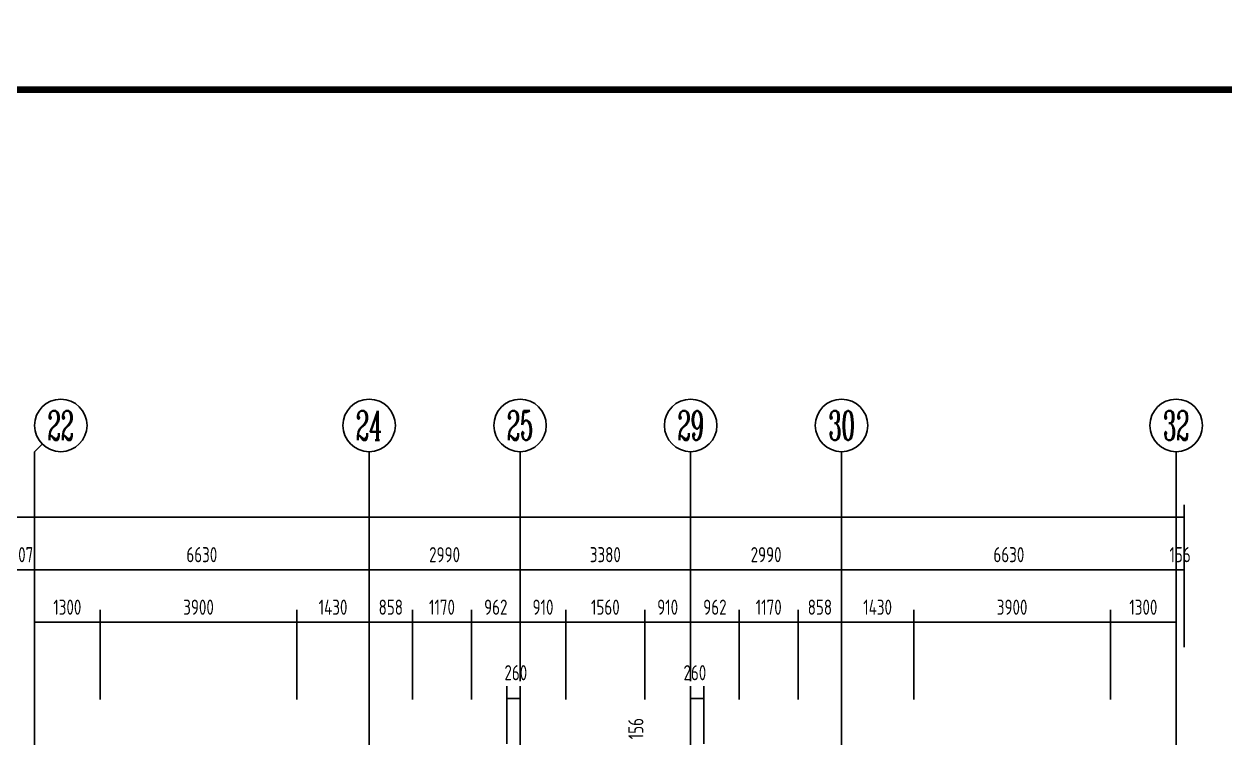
# Model space of a CAD drawing. Extents: x -726032 to 135930, y -151624 to 587044.
# Drawn here: x -339008 to -315213, y 485956 to 500099 of the extents above; entities that cross this region are included whole.
import ezdxf
from ezdxf.enums import TextEntityAlignment as Align

# ---------------------------------------------------------------- set-up
doc = ezdxf.new("R2010")
doc.units = 0
doc.header["$LTSCALE"] = 1000
doc.header["$MEASUREMENT"] = 0
doc.linetypes.add('DOTE', pattern=[2.42, 2, -0.2, 0.02, -0.2])
doc.layers.get('0').update_dxf_attribs({"linetype": 'CONTINUOUS'})
doc.layers.get('DEFPOINTS').update_dxf_attribs({"color": 1, "linetype": 'CONTINUOUS'})
for name, color, linetype in [('AXIS', 245, 'CONTINUOUS'), ('AXIS_TEXT', 7, 'CONTINUOUS'), ('DOTE', 8, 'DOTE'), ('PUB_DIM', 245, 'CONTINUOUS'), ('PUB_TITLE', 1, 'CONTINUOUS')]:
    doc.layers.add(name, color=color, linetype=linetype)
doc.styles.add('COMPLEX', font='COMPLEX')
doc.styles.add('DIM_FONT', font='isocp.shx', dxfattribs={"width": 0.8})
doc.dimstyles.new('AXIS', dxfattribs={"dimtxt": 300, "dimasz": 1, "dimexe": 250, "dimexo": 300, "dimgap": 150, "dimtad": 1, "dimdec": 0, "dimzin": 0, "dimdsep": 46, "dimtxsty": 'DIM_FONT', "dimcen": 0.09, "dimse1": 1, "dimse2": 1, "dimclrt": 142, "dimadec": 0, "dimazin": 0, "dimtfac": 1, "dimtdec": 0, "dimtix": 1, "dimtmove": 2, "dimatfit": 3, "dimfxl": 1, "dimtolj": 1, "dimtzin": 0, "dimarcsym": 0})
doc.dimstyles.new('DIMA', dxfattribs={"dimtxt": 300, "dimasz": 1, "dimexe": 250, "dimexo": 300, "dimgap": 150, "dimtad": 1, "dimdec": 0, "dimzin": 0, "dimdsep": 46, "dimtxsty": 'DIM_FONT', "dimcen": 0.09, "dimse1": 1, "dimclrt": 142, "dimadec": 0, "dimazin": 0, "dimtfac": 1, "dimtdec": 0, "dimtix": 1, "dimtmove": 2, "dimatfit": 3, "dimfxl": 1, "dimtolj": 1, "dimtzin": 0, "dimarcsym": 0})
doc.dimstyles.new('DIMB', dxfattribs={"dimtxt": 300, "dimasz": 1, "dimexe": 250, "dimexo": 300, "dimgap": 150, "dimtad": 1, "dimdec": 0, "dimzin": 0, "dimdsep": 46, "dimtxsty": 'DIM_FONT', "dimcen": 0.09, "dimse2": 1, "dimclrt": 142, "dimadec": 0, "dimazin": 0, "dimtfac": 1, "dimtdec": 0, "dimtix": 1, "dimtmove": 2, "dimatfit": 3, "dimfxl": 1, "dimtolj": 1, "dimtzin": 0, "dimarcsym": 0})
doc.dimstyles.new('DIMN', dxfattribs={"dimtxt": 300, "dimasz": 1, "dimexe": 250, "dimexo": 300, "dimgap": 150, "dimtad": 1, "dimdec": 0, "dimzin": 0, "dimdsep": 46, "dimtxsty": 'DIM_FONT', "dimcen": 0.09, "dimclrt": 142, "dimadec": 0, "dimazin": 0, "dimtfac": 1, "dimtdec": 0, "dimtix": 1, "dimtmove": 2, "dimatfit": 3, "dimfxl": 1, "dimtolj": 1, "dimtzin": 0, "dimarcsym": 0})

# ---------------------------------------------------------------- blocks, each defined once
blk = doc.blocks.new('*D500')
at = {"layer": 'DEFPOINTS', "color": 0, "transparency": 16777216}
for p in [(-324838, 488247), (-324838, 486416), (-323668, 486416)]:
    blk.add_point(p, dxfattribs=at)
at = {"layer": 'PUB_DIM', "color": 0, "lineweight": -2, "transparency": 16777216}
for p, q in [((-324838, 486716), (-324838, 488497)), ((-323668, 486716), (-323668, 488497)), ((-323669, 488247), (-324837, 488247))]:
    blk.add_line(p, q, dxfattribs=at)
at = {"layer": 'PUB_DIM', "color": 0, "transparency": 16777216}
for points in [[(-324837, 488248), (-324837, 488247), (-324838, 488247)], [(-323669, 488248), (-323669, 488247), (-323668, 488247)]]:
    blk.add_solid(points, dxfattribs=at)
at = {"layer": 'PUB_DIM', "color": 142, "transparency": 16777216, "insert": (-324253, 488547), "char_height": 300, "attachment_point": 5, "style": 'DIM_FONT'}
blk.add_mtext('\\A1;1170', dxfattribs=at)
blk = doc.blocks.new('*D3174')
at = {"layer": 'AXIS', "color": 0, "lineweight": -2, "transparency": 16777216}
blk.add_line((-322811, 489287), (-325799, 489287), dxfattribs=at)
at = {"layer": 'AXIS', "color": 0, "transparency": 16777216}
for points in [[(-325799, 489288), (-325799, 489287), (-325800, 489287)], [(-322811, 489288), (-322811, 489287), (-322810, 489287)]]:
    blk.add_solid(points, dxfattribs=at)
at = {"layer": 'DEFPOINTS', "color": 0, "transparency": 16777216}
for p in [(-325800, 489287), (-325800, 487456), (-322810, 487456)]:
    blk.add_point(p, dxfattribs=at)
at = {"layer": 'AXIS', "color": 142, "transparency": 16777216, "insert": (-324305, 489587), "char_height": 300, "attachment_point": 5, "style": 'DIM_FONT'}
blk.add_mtext('\\A1;2990', dxfattribs=at)
blk = doc.blocks.new('*D505')
at = {"layer": 'AXIS', "color": 0, "lineweight": -2, "transparency": 16777216}
for p, q in [((-384703, 487756), (-384703, 490577)), ((-316024, 487756), (-316024, 490577)), ((-316025, 490327), (-384702, 490327))]:
    blk.add_line(p, q, dxfattribs=at)
at = {"layer": 'AXIS', "color": 0, "transparency": 16777216}
for points in [[(-384702, 490328), (-384702, 490327), (-384703, 490327)], [(-316025, 490328), (-316025, 490327), (-316024, 490327)]]:
    blk.add_solid(points, dxfattribs=at)
at = {"layer": 'DEFPOINTS', "color": 0, "transparency": 16777216}
for p in [(-384703, 490327), (-384703, 487456), (-316024, 487456)]:
    blk.add_point(p, dxfattribs=at)
at = {"layer": 'AXIS', "color": 142, "transparency": 16777216, "insert": (-350363, 490627), "char_height": 300, "attachment_point": 5, "style": 'DIM_FONT'}
blk.add_mtext('\\A1;68679', dxfattribs=at)
blk = doc.blocks.new('*D690')
at = {"layer": 'DEFPOINTS', "color": 0, "transparency": 16777216}
for p in [(-337500, 488247), (-337500, 486416), (-333600, 486416)]:
    blk.add_point(p, dxfattribs=at)
at = {"layer": 'PUB_DIM', "color": 0, "lineweight": -2, "transparency": 16777216}
for p, q in [((-337500, 486716), (-337500, 488497)), ((-333600, 486716), (-333600, 488497)), ((-333601, 488247), (-337499, 488247))]:
    blk.add_line(p, q, dxfattribs=at)
at = {"layer": 'PUB_DIM', "color": 0, "transparency": 16777216}
for points in [[(-337499, 488248), (-337499, 488247), (-337500, 488247)], [(-333601, 488248), (-333601, 488247), (-333600, 488247)]]:
    blk.add_solid(points, dxfattribs=at)
at = {"layer": 'PUB_DIM', "color": 142, "transparency": 16777216, "insert": (-335550, 488547), "char_height": 300, "attachment_point": 5, "style": 'DIM_FONT'}
blk.add_mtext('\\A1;3900', dxfattribs=at)
blk = doc.blocks.new('*D3227')
at = {"layer": 'AXIS', "color": 0, "lineweight": -2, "transparency": 16777216}
blk.add_line((-332171, 489287), (-338799, 489287), dxfattribs=at)
at = {"layer": 'AXIS', "color": 0, "transparency": 16777216}
for points in [[(-338799, 489288), (-338799, 489287), (-338800, 489287)], [(-332171, 489288), (-332171, 489287), (-332170, 489287)]]:
    blk.add_solid(points, dxfattribs=at)
at = {"layer": 'DEFPOINTS', "color": 0, "transparency": 16777216}
for p in [(-338800, 489287), (-338800, 487456), (-332170, 487456)]:
    blk.add_point(p, dxfattribs=at)
at = {"layer": 'AXIS', "color": 142, "transparency": 16777216, "insert": (-335485, 489587), "char_height": 300, "attachment_point": 5, "style": 'DIM_FONT'}
blk.add_mtext('\\A1;6630', dxfattribs=at)
blk = doc.blocks.new('_AXISO2')
blk.add_line((0.354, 0.146), (0.5, 0))
blk.add_circle((0, 0.5), 0.5)
at = {"layer": 'AXIS_TEXT', "style": 'COMPLEX', "width": 1.041667}
blk.add_attdef('A', text='', height=0.56, dxfattribs=at).set_placement((-0.25, 0.22), (0.25, 0.22), align=Align.FIT)
blk = doc.blocks.new('*D3228')
at = {"layer": 'AXIS', "color": 0, "lineweight": -2, "transparency": 16777216}
for p, q in [((-339308, 489287), (-339309, 489287)), ((-338800, 489287), (-339307, 489287)), ((-338799, 489287), (-338798, 489287))]:
    blk.add_line(p, q, dxfattribs=at)
at = {"layer": 'AXIS', "color": 0, "transparency": 16777216}
for points in [[(-339308, 489288), (-339308, 489287), (-339307, 489287)], [(-338799, 489288), (-338799, 489287), (-338800, 489287)]]:
    blk.add_solid(points, dxfattribs=at)
at = {"layer": 'DEFPOINTS', "color": 0, "transparency": 16777216}
for p in [(-339307, 489287), (-339307, 487456), (-338800, 487456)]:
    blk.add_point(p, dxfattribs=at)
at = {"layer": 'AXIS', "color": 142, "transparency": 16777216, "insert": (-339053, 489587), "char_height": 300, "attachment_point": 5, "style": 'DIM_FONT'}
blk.add_mtext('\\A1;507', dxfattribs=at)
blk = doc.blocks.new('*D695')
at = {"layer": 'DEFPOINTS', "color": 0, "transparency": 16777216}
for p in [(-338800, 488247), (-338800, 486416), (-337500, 486416)]:
    blk.add_point(p, dxfattribs=at)
at = {"layer": 'PUB_DIM', "color": 0, "lineweight": -2, "transparency": 16777216}
for p, q in [((-338800, 486716), (-338800, 488497)), ((-337500, 486716), (-337500, 488497)), ((-337501, 488247), (-338799, 488247))]:
    blk.add_line(p, q, dxfattribs=at)
at = {"layer": 'PUB_DIM', "color": 0, "transparency": 16777216}
for points in [[(-338799, 488248), (-338799, 488247), (-338800, 488247)], [(-337501, 488248), (-337501, 488247), (-337500, 488247)]]:
    blk.add_solid(points, dxfattribs=at)
at = {"layer": 'PUB_DIM', "color": 142, "transparency": 16777216, "insert": (-338150, 488547), "char_height": 300, "attachment_point": 5, "style": 'DIM_FONT'}
blk.add_mtext('\\A1;1300', dxfattribs=at)
blk = doc.blocks.new('*D703')
at = {"layer": 'DEFPOINTS', "color": 0, "transparency": 16777216}
for p in [(-328270, 488247), (-328270, 486416), (-326710, 486416)]:
    blk.add_point(p, dxfattribs=at)
at = {"layer": 'PUB_DIM', "color": 0, "lineweight": -2, "transparency": 16777216}
for p, q in [((-328270, 486716), (-328270, 488497)), ((-326710, 486716), (-326710, 488497)), ((-326711, 488247), (-328269, 488247))]:
    blk.add_line(p, q, dxfattribs=at)
at = {"layer": 'PUB_DIM', "color": 0, "transparency": 16777216}
for points in [[(-328269, 488248), (-328269, 488247), (-328270, 488247)], [(-326711, 488248), (-326711, 488247), (-326710, 488247)]]:
    blk.add_solid(points, dxfattribs=at)
at = {"layer": 'PUB_DIM', "color": 142, "transparency": 16777216, "insert": (-327490, 488547), "char_height": 300, "attachment_point": 5, "style": 'DIM_FONT'}
blk.add_mtext('\\A1;1560', dxfattribs=at)
blk = doc.blocks.new('*D3620')
at = {"layer": 'DEFPOINTS', "color": 0, "transparency": 16777216}
for p in [(-329180, 488247), (-329180, 486416), (-328270, 486416)]:
    blk.add_point(p, dxfattribs=at)
at = {"layer": 'PUB_DIM', "color": 0, "lineweight": -2, "transparency": 16777216}
for p, q in [((-328270, 486716), (-328270, 488497)), ((-328271, 488247), (-329179, 488247))]:
    blk.add_line(p, q, dxfattribs=at)
at = {"layer": 'PUB_DIM', "color": 0, "transparency": 16777216}
for points in [[(-329179, 488248), (-329179, 488247), (-329180, 488247)], [(-328271, 488248), (-328271, 488247), (-328270, 488247)]]:
    blk.add_solid(points, dxfattribs=at)
at = {"layer": 'PUB_DIM', "color": 142, "transparency": 16777216, "insert": (-328725, 488547), "char_height": 300, "attachment_point": 5, "style": 'DIM_FONT'}
blk.add_mtext('\\A1;910', dxfattribs=at)
blk = doc.blocks.new('*D3621')
at = {"layer": 'DEFPOINTS', "color": 0, "transparency": 16777216}
for p in [(-332170, 488247), (-332170, 486416), (-331312, 486416)]:
    blk.add_point(p, dxfattribs=at)
at = {"layer": 'PUB_DIM', "color": 0, "lineweight": -2, "transparency": 16777216}
for p, q in [((-331312, 486716), (-331312, 488497)), ((-331313, 488247), (-332169, 488247))]:
    blk.add_line(p, q, dxfattribs=at)
at = {"layer": 'PUB_DIM', "color": 0, "transparency": 16777216}
for points in [[(-332169, 488248), (-332169, 488247), (-332170, 488247)], [(-331313, 488248), (-331313, 488247), (-331312, 488247)]]:
    blk.add_solid(points, dxfattribs=at)
at = {"layer": 'PUB_DIM', "color": 142, "transparency": 16777216, "insert": (-331741, 488547), "char_height": 300, "attachment_point": 5, "style": 'DIM_FONT'}
blk.add_mtext('\\A1;858', dxfattribs=at)
blk = doc.blocks.new('_AXISO')
blk.add_circle((0, 0), 0.5)
at = {"layer": 'AXIS_TEXT', "style": 'COMPLEX', "width": 1.041667}
blk.add_attdef('A', text='', height=0.56, dxfattribs=at).set_placement((-0.25, -0.28), (0.25, -0.28), align=Align.FIT)
blk = doc.blocks.new('*D704')
at = {"layer": 'DEFPOINTS', "color": 0, "transparency": 16777216}
for p in [(-331312, 488247), (-331312, 486416), (-330142, 486416)]:
    blk.add_point(p, dxfattribs=at)
at = {"layer": 'PUB_DIM', "color": 0, "lineweight": -2, "transparency": 16777216}
for p, q in [((-331312, 486716), (-331312, 488497)), ((-330142, 486716), (-330142, 488497)), ((-330143, 488247), (-331311, 488247))]:
    blk.add_line(p, q, dxfattribs=at)
at = {"layer": 'PUB_DIM', "color": 0, "transparency": 16777216}
for points in [[(-331311, 488248), (-331311, 488247), (-331312, 488247)], [(-330143, 488248), (-330143, 488247), (-330142, 488247)]]:
    blk.add_solid(points, dxfattribs=at)
at = {"layer": 'PUB_DIM', "color": 142, "transparency": 16777216, "insert": (-330727, 488547), "char_height": 300, "attachment_point": 5, "style": 'DIM_FONT'}
blk.add_mtext('\\A1;1170', dxfattribs=at)
blk = doc.blocks.new('*D3230')
at = {"layer": 'AXIS', "color": 0, "lineweight": -2, "transparency": 16777216}
blk.add_line((-329181, 489287), (-332169, 489287), dxfattribs=at)
at = {"layer": 'AXIS', "color": 0, "transparency": 16777216}
for points in [[(-332169, 489288), (-332169, 489287), (-332170, 489287)], [(-329181, 489288), (-329181, 489287), (-329180, 489287)]]:
    blk.add_solid(points, dxfattribs=at)
at = {"layer": 'DEFPOINTS', "color": 0, "transparency": 16777216}
for p in [(-332170, 489287), (-332170, 487456), (-329180, 487456)]:
    blk.add_point(p, dxfattribs=at)
at = {"layer": 'AXIS', "color": 142, "transparency": 16777216, "insert": (-330675, 489587), "char_height": 300, "attachment_point": 5, "style": 'DIM_FONT'}
blk.add_mtext('\\A1;2990', dxfattribs=at)
blk = doc.blocks.new('*D705')
at = {"layer": 'DEFPOINTS', "color": 0, "transparency": 16777216}
for p in [(-329180, 486735), (-329440, 485540), (-329180, 485540)]:
    blk.add_point(p, dxfattribs=at)
at = {"layer": 'PUB_DIM', "color": 0, "lineweight": -2, "transparency": 16777216}
for p, q in [((-329440, 485840), (-329440, 486985)), ((-329180, 485840), (-329180, 486985)), ((-329441, 486735), (-329442, 486735)), ((-329440, 486735), (-329180, 486735)), ((-329179, 486735), (-329178, 486735))]:
    blk.add_line(p, q, dxfattribs=at)
at = {"layer": 'PUB_DIM', "color": 0, "transparency": 16777216}
for points in [[(-329441, 486735), (-329441, 486735), (-329440, 486735)], [(-329179, 486735), (-329179, 486735), (-329180, 486735)]]:
    blk.add_solid(points, dxfattribs=at)
at = {"layer": 'PUB_DIM', "color": 142, "transparency": 16777216, "insert": (-329264, 487249), "char_height": 300, "attachment_point": 5, "style": 'DIM_FONT'}
blk.add_mtext('\\A1;260', dxfattribs=at)
blk = doc.blocks.new('*D1912')
at = {"layer": 'DEFPOINTS', "color": 0, "transparency": 16777216}
for p in [(-330142, 488247), (-330142, 486416), (-329180, 486416)]:
    blk.add_point(p, dxfattribs=at)
at = {"layer": 'PUB_DIM', "color": 0, "lineweight": -2, "transparency": 16777216}
for p, q in [((-330142, 486716), (-330142, 488497)), ((-329181, 488247), (-330141, 488247))]:
    blk.add_line(p, q, dxfattribs=at)
at = {"layer": 'PUB_DIM', "color": 0, "transparency": 16777216}
for points in [[(-330141, 488248), (-330141, 488247), (-330142, 488247)], [(-329181, 488248), (-329181, 488247), (-329180, 488247)]]:
    blk.add_solid(points, dxfattribs=at)
at = {"layer": 'PUB_DIM', "color": 142, "transparency": 16777216, "insert": (-329661, 488547), "char_height": 300, "attachment_point": 5, "style": 'DIM_FONT'}
blk.add_mtext('\\A1;962', dxfattribs=at)
blk = doc.blocks.new('*D1913')
at = {"layer": 'DEFPOINTS', "color": 0, "transparency": 16777216}
for p in [(-333600, 488247), (-333600, 486416), (-332170, 486416)]:
    blk.add_point(p, dxfattribs=at)
at = {"layer": 'PUB_DIM', "color": 0, "lineweight": -2, "transparency": 16777216}
for p, q in [((-333600, 486716), (-333600, 488497)), ((-332171, 488247), (-333599, 488247))]:
    blk.add_line(p, q, dxfattribs=at)
at = {"layer": 'PUB_DIM', "color": 0, "transparency": 16777216}
for points in [[(-333599, 488248), (-333599, 488247), (-333600, 488247)], [(-332171, 488248), (-332171, 488247), (-332170, 488247)]]:
    blk.add_solid(points, dxfattribs=at)
at = {"layer": 'PUB_DIM', "color": 142, "transparency": 16777216, "insert": (-332885, 488547), "char_height": 300, "attachment_point": 5, "style": 'DIM_FONT'}
blk.add_mtext('\\A1;1430', dxfattribs=at)
blk = doc.blocks.new('*D3232')
at = {"layer": 'DEFPOINTS', "color": 0, "transparency": 16777216}
for p in [(-325196, 485540), (-326496, 485384), (-325196, 485384)]:
    blk.add_point(p, dxfattribs=at)
at = {"layer": 'PUB_DIM', "color": 0, "lineweight": -2, "transparency": 16777216}
for p, q in [((-326496, 485541), (-326496, 485542)), ((-326496, 485540), (-326496, 485384)), ((-326496, 485383), (-326496, 485382))]:
    blk.add_line(p, q, dxfattribs=at)
at = {"layer": 'PUB_DIM', "color": 0, "transparency": 16777216}
for points in [[(-326496, 485541), (-326496, 485541), (-326496, 485540)], [(-326496, 485383), (-326496, 485383), (-326496, 485384)]]:
    blk.add_solid(points, dxfattribs=at)
at = {"layer": 'PUB_DIM', "color": 142, "transparency": 16777216, "insert": (-326886, 486141), "char_height": 300, "attachment_point": 5, "rotation": 90, "style": 'DIM_FONT'}
blk.add_mtext('\\A1;156', dxfattribs=at)
blk = doc.blocks.new('*D3233')
at = {"layer": 'AXIS', "color": 0, "lineweight": -2, "transparency": 16777216}
blk.add_line((-325801, 489287), (-329179, 489287), dxfattribs=at)
at = {"layer": 'AXIS', "color": 0, "transparency": 16777216}
for points in [[(-329179, 489288), (-329179, 489287), (-329180, 489287)], [(-325801, 489288), (-325801, 489287), (-325800, 489287)]]:
    blk.add_solid(points, dxfattribs=at)
at = {"layer": 'DEFPOINTS', "color": 0, "transparency": 16777216}
for p in [(-329180, 489287), (-329180, 487456), (-325800, 487456)]:
    blk.add_point(p, dxfattribs=at)
at = {"layer": 'AXIS', "color": 142, "transparency": 16777216, "insert": (-327490, 489587), "char_height": 300, "attachment_point": 5, "style": 'DIM_FONT'}
blk.add_mtext('\\A1;3380', dxfattribs=at)
blk = doc.blocks.new('*D1914')
at = {"layer": 'DEFPOINTS', "color": 0, "transparency": 16777216}
for p in [(-326710, 488247), (-326710, 486416), (-325800, 486416)]:
    blk.add_point(p, dxfattribs=at)
at = {"layer": 'PUB_DIM', "color": 0, "lineweight": -2, "transparency": 16777216}
for p, q in [((-326710, 486716), (-326710, 488497)), ((-325801, 488247), (-326709, 488247))]:
    blk.add_line(p, q, dxfattribs=at)
at = {"layer": 'PUB_DIM', "color": 0, "transparency": 16777216}
for points in [[(-326709, 488248), (-326709, 488247), (-326710, 488247)], [(-325801, 488248), (-325801, 488247), (-325800, 488247)]]:
    blk.add_solid(points, dxfattribs=at)
at = {"layer": 'PUB_DIM', "color": 142, "transparency": 16777216, "insert": (-326255, 488547), "char_height": 300, "attachment_point": 5, "style": 'DIM_FONT'}
blk.add_mtext('\\A1;910', dxfattribs=at)
blk = doc.blocks.new('*D709')
at = {"layer": 'DEFPOINTS', "color": 0, "transparency": 16777216}
for p in [(-325800, 486735), (-325800, 485540), (-325540, 485540)]:
    blk.add_point(p, dxfattribs=at)
at = {"layer": 'PUB_DIM', "color": 0, "lineweight": -2, "transparency": 16777216}
for p, q in [((-325800, 485840), (-325800, 486985)), ((-325540, 485840), (-325540, 486985)), ((-325801, 486735), (-325802, 486735)), ((-325540, 486735), (-325800, 486735)), ((-325539, 486735), (-325538, 486735))]:
    blk.add_line(p, q, dxfattribs=at)
at = {"layer": 'PUB_DIM', "color": 0, "transparency": 16777216}
for points in [[(-325801, 486735), (-325801, 486735), (-325800, 486735)], [(-325539, 486735), (-325539, 486735), (-325540, 486735)]]:
    blk.add_solid(points, dxfattribs=at)
at = {"layer": 'PUB_DIM', "color": 142, "transparency": 16777216, "insert": (-325716, 487249), "char_height": 300, "attachment_point": 5, "style": 'DIM_FONT'}
blk.add_mtext('\\A1;260', dxfattribs=at)
blk = doc.blocks.new('*D3623')
at = {"layer": 'DEFPOINTS', "color": 0, "transparency": 16777216}
for p in [(-325800, 488247), (-325800, 486416), (-324838, 486416)]:
    blk.add_point(p, dxfattribs=at)
at = {"layer": 'PUB_DIM', "color": 0, "lineweight": -2, "transparency": 16777216}
for p, q in [((-324838, 486716), (-324838, 488497)), ((-324839, 488247), (-325799, 488247))]:
    blk.add_line(p, q, dxfattribs=at)
at = {"layer": 'PUB_DIM', "color": 0, "transparency": 16777216}
for points in [[(-325799, 488248), (-325799, 488247), (-325800, 488247)], [(-324839, 488248), (-324839, 488247), (-324838, 488247)]]:
    blk.add_solid(points, dxfattribs=at)
at = {"layer": 'PUB_DIM', "color": 142, "transparency": 16777216, "insert": (-325319, 488547), "char_height": 300, "attachment_point": 5, "style": 'DIM_FONT'}
blk.add_mtext('\\A1;962', dxfattribs=at)
blk = doc.blocks.new('*D1359')
at = {"layer": 'DEFPOINTS', "color": 0, "transparency": 16777216}
for p in [(-317480, 488247), (-317480, 486416), (-316180, 486416)]:
    blk.add_point(p, dxfattribs=at)
at = {"layer": 'PUB_DIM', "color": 0, "lineweight": -2, "transparency": 16777216}
for p, q in [((-317480, 486716), (-317480, 488497)), ((-316180, 486716), (-316180, 488497)), ((-316181, 488247), (-317479, 488247))]:
    blk.add_line(p, q, dxfattribs=at)
at = {"layer": 'PUB_DIM', "color": 0, "transparency": 16777216}
for points in [[(-317479, 488248), (-317479, 488247), (-317480, 488247)], [(-316181, 488248), (-316181, 488247), (-316180, 488247)]]:
    blk.add_solid(points, dxfattribs=at)
at = {"layer": 'PUB_DIM', "color": 142, "transparency": 16777216, "insert": (-316830, 488547), "char_height": 300, "attachment_point": 5, "style": 'DIM_FONT'}
blk.add_mtext('\\A1;1300', dxfattribs=at)
blk = doc.blocks.new('*D3407')
at = {"layer": 'AXIS', "color": 0, "lineweight": -2, "transparency": 16777216}
for p, q in [((-316181, 489287), (-316182, 489287)), ((-316024, 489287), (-316180, 489287)), ((-316023, 489287), (-316022, 489287))]:
    blk.add_line(p, q, dxfattribs=at)
at = {"layer": 'AXIS', "color": 0, "transparency": 16777216}
for points in [[(-316181, 489288), (-316181, 489287), (-316180, 489287)], [(-316023, 489288), (-316023, 489287), (-316024, 489287)]]:
    blk.add_solid(points, dxfattribs=at)
at = {"layer": 'DEFPOINTS', "color": 0, "transparency": 16777216}
for p in [(-316180, 489287), (-316180, 487456), (-316024, 487456)]:
    blk.add_point(p, dxfattribs=at)
at = {"layer": 'AXIS', "color": 142, "transparency": 16777216, "insert": (-316102, 489587), "char_height": 300, "attachment_point": 5, "style": 'DIM_FONT'}
blk.add_mtext('\\A1;156', dxfattribs=at)
blk = doc.blocks.new('*D2618')
at = {"layer": 'DEFPOINTS', "color": 0, "transparency": 16777216}
for p in [(-323668, 488247), (-323668, 486416), (-322810, 486416)]:
    blk.add_point(p, dxfattribs=at)
at = {"layer": 'PUB_DIM', "color": 0, "lineweight": -2, "transparency": 16777216}
for p, q in [((-323668, 486716), (-323668, 488497)), ((-322811, 488247), (-323667, 488247))]:
    blk.add_line(p, q, dxfattribs=at)
at = {"layer": 'PUB_DIM', "color": 0, "transparency": 16777216}
for points in [[(-323667, 488248), (-323667, 488247), (-323668, 488247)], [(-322811, 488248), (-322811, 488247), (-322810, 488247)]]:
    blk.add_solid(points, dxfattribs=at)
at = {"layer": 'PUB_DIM', "color": 142, "transparency": 16777216, "insert": (-323239, 488547), "char_height": 300, "attachment_point": 5, "style": 'DIM_FONT'}
blk.add_mtext('\\A1;858', dxfattribs=at)
blk = doc.blocks.new('*D3825')
at = {"layer": 'DEFPOINTS', "color": 0, "transparency": 16777216}
for p in [(-322810, 488247), (-322810, 486416), (-321380, 486416)]:
    blk.add_point(p, dxfattribs=at)
at = {"layer": 'PUB_DIM', "color": 0, "lineweight": -2, "transparency": 16777216}
for p, q in [((-321380, 486716), (-321380, 488497)), ((-321381, 488247), (-322809, 488247))]:
    blk.add_line(p, q, dxfattribs=at)
at = {"layer": 'PUB_DIM', "color": 0, "transparency": 16777216}
for points in [[(-322809, 488248), (-322809, 488247), (-322810, 488247)], [(-321381, 488248), (-321381, 488247), (-321380, 488247)]]:
    blk.add_solid(points, dxfattribs=at)
at = {"layer": 'PUB_DIM', "color": 142, "transparency": 16777216, "insert": (-322095, 488547), "char_height": 300, "attachment_point": 5, "style": 'DIM_FONT'}
blk.add_mtext('\\A1;1430', dxfattribs=at)
blk = doc.blocks.new('*D3408')
at = {"layer": 'AXIS', "color": 0, "lineweight": -2, "transparency": 16777216}
blk.add_line((-316181, 489287), (-322809, 489287), dxfattribs=at)
at = {"layer": 'AXIS', "color": 0, "transparency": 16777216}
for points in [[(-322809, 489288), (-322809, 489287), (-322810, 489287)], [(-316181, 489288), (-316181, 489287), (-316180, 489287)]]:
    blk.add_solid(points, dxfattribs=at)
at = {"layer": 'DEFPOINTS', "color": 0, "transparency": 16777216}
for p in [(-322810, 489287), (-322810, 487456), (-316180, 487456)]:
    blk.add_point(p, dxfattribs=at)
at = {"layer": 'AXIS', "color": 142, "transparency": 16777216, "insert": (-319495, 489587), "char_height": 300, "attachment_point": 5, "style": 'DIM_FONT'}
blk.add_mtext('\\A1;6630', dxfattribs=at)
blk = doc.blocks.new('*D1366')
at = {"layer": 'DEFPOINTS', "color": 0, "transparency": 16777216}
for p in [(-321380, 488247), (-321380, 486416), (-317480, 486416)]:
    blk.add_point(p, dxfattribs=at)
at = {"layer": 'PUB_DIM', "color": 0, "lineweight": -2, "transparency": 16777216}
for p, q in [((-321380, 486716), (-321380, 488497)), ((-317480, 486716), (-317480, 488497)), ((-317481, 488247), (-321379, 488247))]:
    blk.add_line(p, q, dxfattribs=at)
at = {"layer": 'PUB_DIM', "color": 0, "transparency": 16777216}
for points in [[(-321379, 488248), (-321379, 488247), (-321380, 488247)], [(-317481, 488248), (-317481, 488247), (-317480, 488247)]]:
    blk.add_solid(points, dxfattribs=at)
at = {"layer": 'PUB_DIM', "color": 142, "transparency": 16777216, "insert": (-319430, 488547), "char_height": 300, "attachment_point": 5, "style": 'DIM_FONT'}
blk.add_mtext('\\A1;3900', dxfattribs=at)

msp = doc.modelspace()

# ---------------------------------------------------------------- linework, layer by layer
at = {"layer": 'AXIS'}
for p, q in [((-338799.9, 491627.3), (-338799.9, 487455.9)), ((-332169.9, 491627.3), (-332169.9, 487455.9)), ((-329179.9, 491627.3), (-329179.9, 487455.9)), ((-325799.9, 491627.3), (-325799.9, 487455.9)), ((-322809.9, 491627.3), (-322809.9, 487455.9)), ((-316179.9, 491627.3), (-316179.9, 487455.9))]:
    msp.add_line(p, q, dxfattribs=at)
at = {"layer": 'DOTE'}
for p, q in [((-338799.9, 487455.9), (-338799.9, 459611.9)), ((-332169.9, 487455.9), (-332169.9, 459611.9)), ((-329179.9, 474984), (-329179.9, 487455.9)), ((-325799.9, 474984), (-325799.9, 487455.9)), ((-322809.9, 487455.9), (-322809.9, 459611.9)), ((-316179.9, 487455.9), (-316179.9, 459611.9))]:
    msp.add_line(p, q, dxfattribs=at)
at = {"layer": 'PUB_TITLE'}
for points, const_width in [([(-398815.4, 445498.4), (-302225.4, 445498.4), (-302225.4, 500098.4), (-398815.4, 500098.4)], 0.234), ([(-396215.4, 446798.4), (-303525.4, 446798.4), (-303525.4, 498798.4), (-396215.4, 498798.4)], 130)]:
    msp.add_lwpolyline(points, close=True, dxfattribs=dict(at, const_width=const_width))

# ---------------------------------------------------------------- block references
at = {"layer": 'AXIS'}
ref = msp.add_blockref('_AXISO2', (-338799.9, 492147.3), dxfattribs=dict(at, xscale=1040, yscale=1040, zscale=1040, rotation=270))
ref.add_attrib('A', '22', dxfattribs={"layer": 'AXIS_TEXT', "height": 582.4, "style": 'COMPLEX', "width": 0.551471}).set_placement((-338539.9, 491856.1), (-338019.9, 491856.1), align=Align.FIT)
ref = msp.add_blockref('_AXISO', (-332169.9, 492147.3), dxfattribs=dict(at, xscale=1040, yscale=1040, zscale=1040))
ref.add_attrib('A', '24', dxfattribs={"layer": 'AXIS_TEXT', "height": 582.4, "style": 'COMPLEX', "width": 0.520833}).set_placement((-332429.9, 491856.1), (-331909.9, 491856.1), align=Align.FIT)
ref = msp.add_blockref('_AXISO', (-329179.9, 492147.3), dxfattribs=dict(at, xscale=1040, yscale=1040, zscale=1040))
ref.add_attrib('A', '25', dxfattribs={"layer": 'AXIS_TEXT', "height": 582.4, "style": 'COMPLEX', "width": 0.551471}).set_placement((-329439.9, 491856.1), (-328919.9, 491856.1), align=Align.FIT)
ref = msp.add_blockref('_AXISO', (-325799.9, 492147.3), dxfattribs=dict(at, xscale=1040, yscale=1040, zscale=1040))
ref.add_attrib('A', '29', dxfattribs={"layer": 'AXIS_TEXT', "height": 582.4, "style": 'COMPLEX', "width": 0.551471}).set_placement((-326059.9, 491856.1), (-325539.9, 491856.1), align=Align.FIT)
ref = msp.add_blockref('_AXISO', (-322809.9, 492147.3), dxfattribs=dict(at, xscale=1040, yscale=1040, zscale=1040))
ref.add_attrib('A', '30', dxfattribs={"layer": 'AXIS_TEXT', "height": 582.4, "style": 'COMPLEX', "width": 0.568182}).set_placement((-323069.9, 491856.1), (-322549.9, 491856.1), align=Align.FIT)
ref = msp.add_blockref('_AXISO', (-316179.9, 492147.3), dxfattribs=dict(at, xscale=1040, yscale=1040, zscale=1040))
ref.add_attrib('A', '32', dxfattribs={"layer": 'AXIS_TEXT', "height": 582.4, "style": 'COMPLEX', "width": 0.568182}).set_placement((-316439.9, 491856.1), (-315919.9, 491856.1), align=Align.FIT)

# ---------------------------------------------------------------- dimensions: what is measured, and where the dimension line sits
for p1, p2, distance, dimstyle, picture, middle in [((-316023.9, 487455.9), (-384702.9, 487455.9), -2871.4, 'DIMN', '*D505', (-350363.4, 490627.3)), ((-322809.9, 487455.9), (-325799.9, 487455.9), -1831.4, 'AXIS', '*D3174', (-324304.9, 489587.4)), ((-316179.9, 487455.9), (-322809.9, 487455.9), -1831.4, 'AXIS', '*D3408', (-319494.9, 489587.3)), ((-316023.9, 487455.9), (-316179.9, 487455.9), -1831.4, 'AXIS', '*D3407', (-316101.9, 489587.3))]:
    dim = msp.add_aligned_dim(p1=p1, p2=p2, distance=distance, dimstyle=dimstyle, dxfattribs=at)
    dim.commit()
    dim.dimension.update_dxf_attribs({"geometry": picture, "text_midpoint": middle})
for base, p1, p2, picture, middle in [((-339306.9, 489287.3), (-338799.9, 487455.9), (-339306.9, 487455.9), '*D3228', (-339053.4, 489587.3)), ((-338799.9, 489287.3), (-332169.9, 487455.9), (-338799.9, 487455.9), '*D3227', (-335484.9, 489587.3)), ((-332169.9, 489287.3), (-329179.9, 487455.9), (-332169.9, 487455.9), '*D3230', (-330674.9, 489587.4)), ((-329179.9, 489287.3), (-325799.9, 487455.9), (-329179.9, 487455.9), '*D3233', (-327489.9, 489587.3))]:
    dim = msp.add_linear_dim(base=base, p1=p1, p2=p2, dimstyle='AXIS', dxfattribs=at)
    dim.commit()
    dim.dimension.update_dxf_attribs({"geometry": picture, "text_midpoint": middle})
at = {"layer": 'PUB_DIM'}
for base, p1, p2, dimstyle, picture, middle in [((-338799.9, 488247.3), (-337499.9, 486415.9), (-338799.9, 486415.9), 'DIMN', '*D695', (-338149.9, 488547.3)), ((-337499.9, 488247.3), (-333599.9, 486415.9), (-337499.9, 486415.9), 'DIMN', '*D690', (-335549.9, 488547.3)), ((-333599.9, 488247.3), (-332169.9, 486415.9), (-333599.9, 486415.9), 'DIMA', '*D1913', (-332884.9, 488547.3)), ((-332169.9, 488247.3), (-331311.9, 486415.9), (-332169.9, 486415.9), 'DIMB', '*D3621', (-331740.9, 488547.3)), ((-331311.9, 488247.3), (-330141.9, 486415.9), (-331311.9, 486415.9), 'DIMN', '*D704', (-330726.9, 488547.3)), ((-330141.9, 488247.3), (-329179.9, 486415.9), (-330141.9, 486415.9), 'DIMA', '*D1912', (-329660.9, 488547.4)), ((-329179.9, 488247.3), (-328269.9, 486415.9), (-329179.9, 486415.9), 'DIMB', '*D3620', (-328724.9, 488547.3)), ((-328269.9, 488247.3), (-326709.9, 486415.9), (-328269.9, 486415.9), 'DIMN', '*D703', (-327489.9, 488547.3)), ((-326709.9, 488247.3), (-325799.9, 486415.9), (-326709.9, 486415.9), 'DIMA', '*D1914', (-326254.9, 488547.3)), ((-325799.9, 488247.3), (-324837.9, 486415.9), (-325799.9, 486415.9), 'DIMB', '*D3623', (-325318.9, 488547.4)), ((-324837.9, 488247.3), (-323667.9, 486415.9), (-324837.9, 486415.9), 'DIMN', '*D500', (-324252.9, 488547.3)), ((-323667.9, 488247.3), (-322809.9, 486415.9), (-323667.9, 486415.9), 'DIMA', '*D2618', (-323238.9, 488547.3)), ((-322809.9, 488247.3), (-321379.9, 486415.9), (-322809.9, 486415.9), 'DIMB', '*D3825', (-322094.9, 488547.3)), ((-321379.9, 488247.3), (-317479.9, 486415.9), (-321379.9, 486415.9), 'DIMN', '*D1366', (-319429.9, 488547.3)), ((-317479.9, 488247.3), (-316179.9, 486415.9), (-317479.9, 486415.9), 'DIMN', '*D1359', (-316829.9, 488547.3))]:
    dim = msp.add_linear_dim(base=base, p1=p1, p2=p2, dimstyle=dimstyle, dxfattribs=at)
    dim.commit()
    dim.dimension.update_dxf_attribs({"geometry": picture, "text_midpoint": middle})
for base, p1, p2, angle, dimstyle, picture, middle, dimtype in [((-329179.9, 486734.7), (-329439.9, 485540), (-329179.9, 485540), 180, 'DIMN', '*D705', (-329263.9, 487249.3), 160), ((-325799.9, 486734.7), (-325539.9, 485540), (-325799.9, 485540), 180, 'DIMN', '*D709', (-325715.8, 487249.3), 160), ((-326496, 485384), (-325196, 485540), (-325196, 485384), 270, 'AXIS', '*D3232', (-326886, 486140.8), 161)]:
    dim = msp.add_linear_dim(base=base, p1=p1, p2=p2, angle=angle, dimstyle=dimstyle, dxfattribs=at)
    dim.commit()
    dim.dimension.update_dxf_attribs({"geometry": picture, "text_midpoint": middle, "dimtype": dimtype})

doc.saveas('drawing.dxf')
